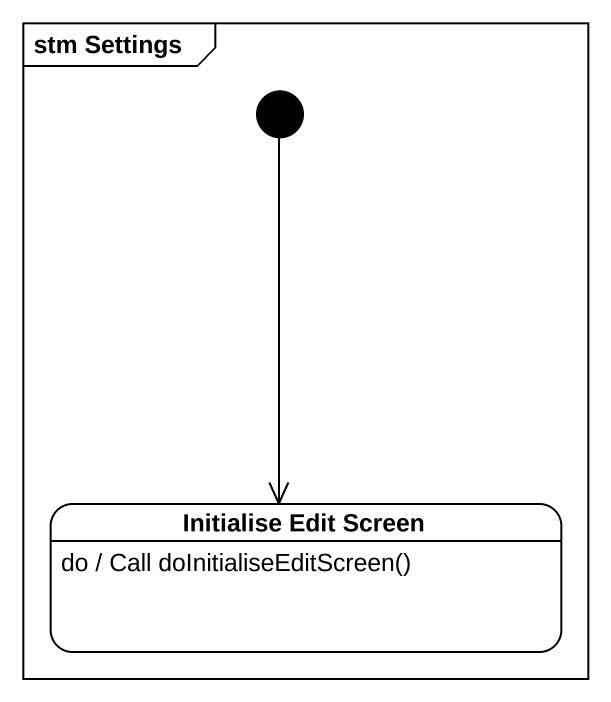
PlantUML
@startuml
mainframe stm Settings
hide empty description
state "Initialise Edit Screen" as Initialise_Edit_Screen
Initialise_Edit_Screen : do / Call doInitialiseEditScreen()
[*] --> Initialise_Edit_Screen
@enduml
